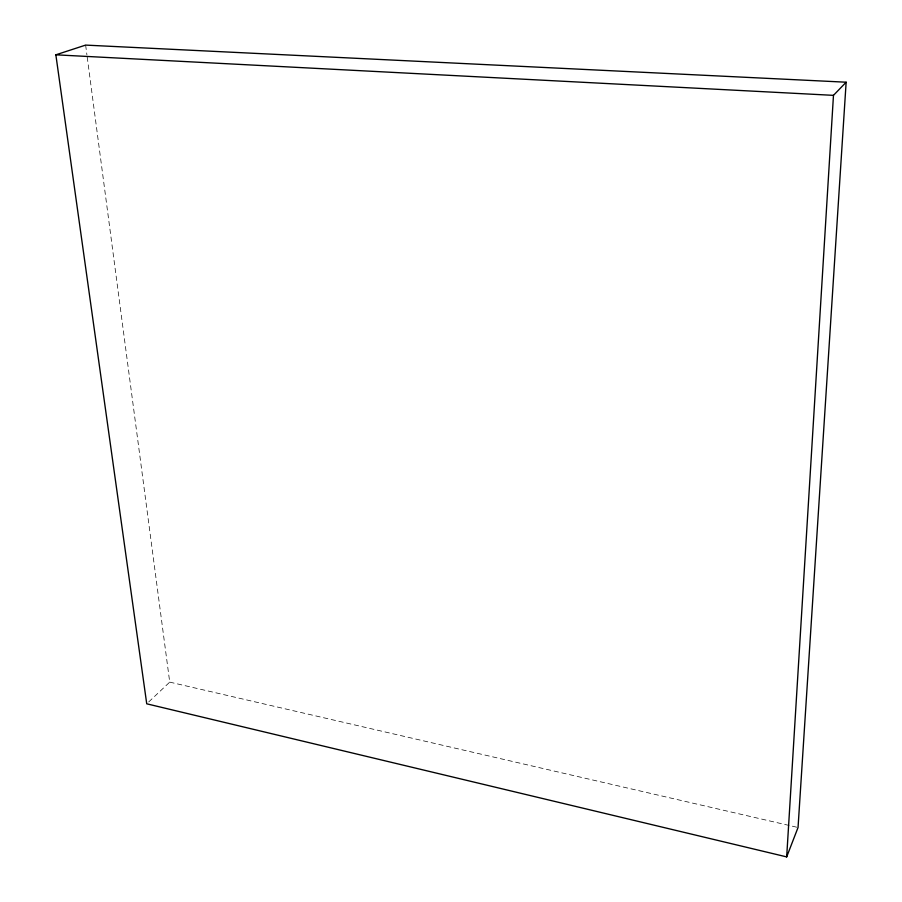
<?xml version="1.0" encoding="UTF-8"?>
<svg xmlns="http://www.w3.org/2000/svg" width="902" height="902" viewBox="0 0 902 902"><rect width="100%" height="100%" fill="white"/><g stroke="black" fill="none" stroke-linecap="round" stroke-linejoin="round"><path stroke-width="0.68" stroke-dasharray="4.51 3.38" d="M148.729 701.925L169.723 682.126L87.111 56.274M169.723 682.126L796.68 827.19M85.634 45.1L86.919 54.875"/><path stroke-width="1.35" d="M786.679 856.9L833.471 95.353L846.144 82.206L85.634 45.1L55.856 54.819L146.733 703.808L786.679 856.9L798.044 827.506L846.144 82.206M55.856 54.819L833.471 95.353"/></g></svg>
